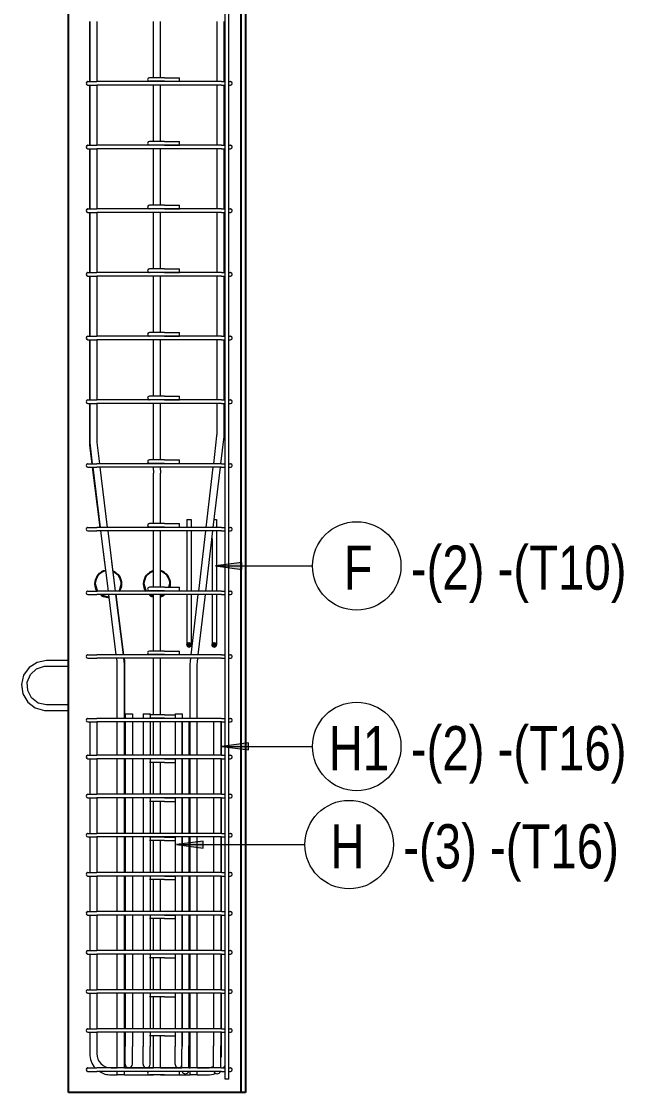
# Model space of a CAD drawing. Header units: millimetres. Extents: x 1454 to 26503, y -2036 to 18825.
# Drawn here: x 8909 to 10269, y -1395 to 1026 of the extents above; entities that cross this region are included whole.
import ezdxf

# ---------------------------------------------------------------- set-up
doc = ezdxf.new("R2010")
doc.units = ezdxf.units.MM
for name, color, linetype, lineweight in [('A-GENM', 13, 'Continuous', 18), ('A-WALL', 113, 'Continuous', 25), ('S-RBAR', 171, 'Continuous', 18), ('S-RBAR-IDEN', 171, 'Continuous', 9)]:
    doc.layers.add(name, color=color, linetype=linetype, lineweight=lineweight)
doc.styles.add('Nirmala UI Semilight', font='NirmalaS.ttf', dxfattribs={"width": 0.8, "height": 100})

# ---------------------------------------------------------------- blocks, each defined once
blk = doc.blocks.new('12_7Ø_ Lifting Insert_COLUMN - 12_9Ø Lifting insert-1653171-Elevation Right 1')
at = {"layer": 'A-GENM'}
for p, q in [((17735.4, 2176.3), (17685.4, 2176.3)), ((17685.4, 2163.6), (17735.4, 2163.6)), ((17735.4, 2076.3), (17685.4, 2076.3)), ((17685.4, 2063.6), (17735.4, 2063.6))]:
    blk.add_line(p, q, dxfattribs=at)
at = {"layer": 'A-GENM', "flags": 128}
for points in [[(17685.4, 2176.3), (17664.4, 2172.3), (17646.4, 2160.6), (17634, 2143.1), (17629.1, 2122.2), (17632.4, 2101), (17643.3, 2082.5), (17660.4, 2069.5), (17681.1, 2063.8), (17685.4, 2063.6)], [(17685.4, 2076.3), (17667, 2080.4), (17652.1, 2091.9), (17643.3, 2108.6), (17642.4, 2127.4), (17649.5, 2144.8), (17663.3, 2157.7), (17681.3, 2163.5), (17685.4, 2163.6)]]:
    blk.add_lwpolyline(points, dxfattribs=at)
blk = doc.blocks.new('M_Rebar Tag_rfa MARK - ARROW-794226-Elevation Right 1')
at = {"layer": 'S-RBAR-IDEN'}
blk.add_circle((17010.2, 3367), 100, dxfattribs=at)

msp = doc.modelspace()

# ---------------------------------------------------------------- hatches: boundary and pattern name
at = {"layer": 'S-RBAR'}
h = msp.add_hatch(color=256, dxfattribs=at)
edge = h.paths.add_edge_path()
edge.add_arc((9287.66174, -383), 5, 0, 360)
for points in [[(9287.66174, -388), (9292.66174, -383), (9287.66174, -378), (9282.66174, -383)], [(9344.53919, -388), (9349.53919, -383), (9344.53919, -378), (9339.53919, -383)]]:
    msp.add_hatch(color=256, dxfattribs=at).paths.add_polyline_path(points)
h = msp.add_hatch(color=256, dxfattribs=at)
edge = h.paths.add_edge_path()
edge.add_arc((9344.53919, -383), 5, 0, 360)
at = {"layer": 'S-RBAR-IDEN'}
for points in [[(9347.18969, -204.8008), (9407.18969, -212.69995), (9407.18969, -196.90165)], [(9361.97681, -612.77926), (9421.97681, -620.67841), (9421.97681, -604.88011)], [(9259.4428, -834.55126), (9319.4428, -842.45041), (9319.4428, -826.65211)]]:
    msp.add_hatch(color=256, dxfattribs=at).paths.add_polyline_path(points)

# ---------------------------------------------------------------- linework, layer by layer
at = {"layer": 'A-WALL'}
for p, q in [((9405.26394, -1395), (9405.26394, 3660)), ((9415.26652, 3650), (9415.26652, -1395)), ((9015.26652, -1395), (9015.26652, 3040)), ((9242.93945, -253.10526), (9245.07152, -245)), ((9105.07152, -275), (9106.96744, -274.49064)), ((9415.26652, -1395), (9015.26652, -1395))]:
    msp.add_line(p, q, dxfattribs=at)
at = {"layer": 'A-WALL', "flags": 128}
for points in [[(9075.07152, -245), (9079.11071, -260.03451), (9080.65317, -261.57083)], [(9129.45865, -261.57083), (9131.09205, -259.93091), (9135.07152, -245)], [(9185.07152, -245), (9189.11071, -260.03451), (9190.65317, -261.57083)], [(9088.68512, -269.57083), (9090.14061, -271.02053), (9105.07152, -275)], [(9198.68512, -269.57083), (9200.14061, -271.02053), (9207.26652, -272.91977)], [(9223.50417, -272.72872), (9230.27446, -270.86254), (9231.5444, -269.57083)]]:
    msp.add_lwpolyline(points, dxfattribs=at)
at = {"layer": 'A-WALL'}
for centre, start, end in [((9105.07152, -245), 100.40232326, 180), ((9105.07152, -245), 0, 68.13694936), ((9215.07152, -245), 105.08380885, 180), ((9215.07152, -245), 0, 73.62767466), ((9105.07152, -245), 180.4444818, 209.70316142), ((9105.07152, -245), 210.81679284, 213.79232779), ((9105.07152, -245), 326.20767221, 329.6201653), ((9105.07152, -245), 330.73877595, 359.55201511), ((9215.07152, -245), 180.4444818, 209.70316142), ((9215.07152, -245), 210.81679284, 213.79232779), ((9215.07152, -245), 345.06207164, 359.54806806), ((9105.07152, -245), 235.56399217, 239.61923057), ((9105.07152, -245), 241.01732796, 269.26778334), ((9105.07152, -245), 270.72113191, 273.72378988), ((9215.07152, -245), 235.56399217, 239.61923057), ((9215.07152, -245), 241.01732796, 254.91619115), ((9215.07152, -245), 286.37232534, 299.91452968), ((9215.07152, -245), 301.28755681, 304.45814379)]:
    msp.add_arc(centre, 30, start, end, dxfattribs=at)
at = {"layer": 'S-RBAR'}
for p, q in [((9369.26652, -1365), (9369.26652, 3630)), ((9377.26652, -1365), (9377.26652, 3630)), ((9063.42005, 890.04703), (9063.42005, 1025.67107)), ((9064.29371, 890.04703), (9064.29371, 1025.67107)), ((9080.29371, 890.04703), (9080.29371, 1025.67107)), ((9207.26652, 898.47368), (9207.26652, 1025.67107)), ((9223.26652, 898.47368), (9223.26652, 1025.67107)), ((9350.94944, 890.04703), (9350.94944, 1025.67107)), ((9351.16196, 890.04703), (9351.16196, 1025.67107)), ((9367.16196, 890.04703), (9367.16196, 1025.67107)), ((9232.20281, 898.47368), (9198.06068, 898.47368)), ((9232.20281, 898.47368), (9266.14394, 898.47368)), ((9266.14394, 890.47368), (9266.14394, 898.47368)), ((9059.26652, 890.04703), (9079.26652, 890.04703)), ((9059.26652, 882.04703), (9079.26652, 882.04703)), ((9063.42005, 746.0948), (9063.42005, 882.04703)), ((9064.29371, 746.0948), (9064.29371, 882.04703)), ((9361.26652, 890.04703), (9079.26652, 890.04703)), ((9361.26652, 882.04703), (9079.26652, 882.04703)), ((9080.29371, 746.0948), (9080.29371, 882.04703)), ((9232.20281, 890.47368), (9198.06068, 890.47368)), ((9207.26652, 754.52632), (9207.26652, 882.04703)), ((9223.26652, 754.52632), (9223.26652, 882.04703)), ((9232.20281, 890.47368), (9266.14394, 890.47368)), ((9350.94944, 746.0948), (9350.94944, 882.04703)), ((9351.16196, 746.0948), (9351.16196, 882.04703)), ((9361.26652, 890.04703), (9369.86283, 890.04703)), ((9361.26652, 882.04703), (9369.86283, 882.04703)), ((9367.16196, 746.0948), (9367.16196, 882.04703)), ((9378.45859, 890.04703), (9381.26652, 890.04703)), ((9378.45859, 882.04703), (9381.26652, 882.04703)), ((9232.20281, 754.52632), (9198.06068, 754.52632)), ((9232.20281, 754.52632), (9266.14394, 754.52632)), ((9266.14394, 746.52632), (9266.14394, 754.52632)), ((9059.26652, 746.0948), (9079.26652, 746.0948)), ((9059.26652, 738.0948), (9079.26652, 738.0948)), ((9063.42005, 602.14257), (9063.42005, 738.0948)), ((9064.29371, 602.14257), (9064.29371, 738.0948)), ((9361.26652, 746.0948), (9079.26652, 746.0948)), ((9361.26652, 738.0948), (9079.26652, 738.0948)), ((9080.29371, 602.14257), (9080.29371, 738.0948)), ((9232.20281, 746.52632), (9198.06068, 746.52632)), ((9207.26652, 610.57895), (9207.26652, 738.0948)), ((9223.26652, 610.57895), (9223.26652, 738.0948)), ((9232.20281, 746.52632), (9266.14394, 746.52632)), ((9350.94944, 602.14257), (9350.94944, 738.0948)), ((9351.16196, 602.14257), (9351.16196, 738.0948)), ((9361.26652, 746.0948), (9369.86283, 746.0948)), ((9361.26652, 738.0948), (9369.86283, 738.0948)), ((9367.16196, 602.14257), (9367.16196, 738.0948)), ((9378.45859, 746.0948), (9381.26652, 746.0948)), ((9378.45859, 738.0948), (9381.26652, 738.0948)), ((9232.20281, 610.57895), (9198.06068, 610.57895)), ((9232.20281, 610.57895), (9266.14394, 610.57895)), ((9266.14394, 602.57895), (9266.14394, 610.57895)), ((9059.26652, 602.14257), (9079.26652, 602.14257)), ((9059.26652, 594.14257), (9079.26652, 594.14257)), ((9063.42005, 458.19033), (9063.42005, 594.14257)), ((9064.29371, 458.19033), (9064.29371, 594.14257)), ((9361.26652, 602.14257), (9079.26652, 602.14257)), ((9361.26652, 594.14257), (9079.26652, 594.14257)), ((9080.29371, 458.19033), (9080.29371, 594.14257)), ((9232.20281, 602.57895), (9198.06068, 602.57895)), ((9207.26652, 466.63158), (9207.26652, 594.14257)), ((9223.26652, 466.63158), (9223.26652, 594.14257)), ((9232.20281, 602.57895), (9266.14394, 602.57895)), ((9350.94944, 458.19033), (9350.94944, 594.14257)), ((9351.16196, 458.19033), (9351.16196, 594.14257)), ((9361.26652, 602.14257), (9369.86283, 602.14257)), ((9361.26652, 594.14257), (9369.86283, 594.14257)), ((9367.16196, 458.19033), (9367.16196, 594.14257)), ((9378.45859, 602.14257), (9381.26652, 602.14257)), ((9378.45859, 594.14257), (9381.26652, 594.14257)), ((9232.20281, 466.63158), (9198.06068, 466.63158)), ((9232.20281, 466.63158), (9266.14394, 466.63158)), ((9266.14394, 458.63158), (9266.14394, 466.63158)), ((9059.26652, 458.19033), (9079.26652, 458.19033)), ((9059.26652, 450.19033), (9079.26652, 450.19033)), ((9063.42005, 314.2381), (9063.42005, 450.19033)), ((9064.29371, 314.2381), (9064.29371, 450.19033)), ((9361.26652, 458.19033), (9079.26652, 458.19033)), ((9361.26652, 450.19033), (9079.26652, 450.19033)), ((9080.29371, 314.2381), (9080.29371, 450.19033)), ((9232.20281, 458.63158), (9198.06068, 458.63158)), ((9207.26652, 322.68421), (9207.26652, 450.19033)), ((9223.26652, 322.68421), (9223.26652, 450.19033)), ((9232.20281, 458.63158), (9266.14394, 458.63158)), ((9350.94944, 314.2381), (9350.94944, 450.19033)), ((9351.16196, 314.2381), (9351.16196, 450.19033)), ((9361.26652, 458.19033), (9369.86283, 458.19033)), ((9361.26652, 450.19033), (9369.86283, 450.19033)), ((9367.16196, 314.2381), (9367.16196, 450.19033)), ((9378.45859, 458.19033), (9381.26652, 458.19033)), ((9378.45859, 450.19033), (9381.26652, 450.19033)), ((9232.20281, 322.68421), (9198.06068, 322.68421)), ((9232.20281, 322.68421), (9266.14394, 322.68421)), ((9266.14394, 314.68421), (9266.14394, 322.68421)), ((9059.26652, 314.2381), (9079.26652, 314.2381)), ((9059.26652, 306.2381), (9079.26652, 306.2381)), ((9063.42005, 170.28587), (9063.42005, 306.2381)), ((9064.29371, 170.28587), (9064.29371, 306.2381)), ((9361.26652, 314.2381), (9079.26652, 314.2381)), ((9361.26652, 306.2381), (9079.26652, 306.2381)), ((9080.29371, 170.28587), (9080.29371, 306.2381)), ((9232.20281, 314.68421), (9198.06068, 314.68421)), ((9207.26652, 178.73684), (9207.26652, 306.2381)), ((9223.26652, 178.73684), (9223.26652, 306.2381)), ((9232.20281, 314.68421), (9266.14394, 314.68421)), ((9350.94944, 170.28587), (9350.94944, 306.2381)), ((9351.16196, 170.28587), (9351.16196, 306.2381)), ((9361.26652, 314.2381), (9369.86283, 314.2381)), ((9361.26652, 306.2381), (9369.86283, 306.2381)), ((9367.16196, 170.28587), (9367.16196, 306.2381)), ((9378.45859, 314.2381), (9381.26652, 314.2381)), ((9378.45859, 306.2381), (9381.26652, 306.2381)), ((9059.26652, 170.28587), (9079.26652, 170.28587)), ((9361.26652, 170.28587), (9079.26652, 170.28587)), ((9232.20281, 178.73684), (9198.06068, 178.73684)), ((9232.20281, 170.73684), (9198.06068, 170.73684)), ((9232.20281, 178.73684), (9266.14394, 178.73684)), ((9232.20281, 170.73684), (9266.14394, 170.73684)), ((9266.14394, 170.73684), (9266.14394, 178.73684)), ((9361.26652, 170.28587), (9369.86283, 170.28587)), ((9378.45859, 170.28587), (9381.26652, 170.28587)), ((9059.26652, 162.28587), (9079.26652, 162.28587)), ((9063.42005, 68.95024), (9063.42005, 162.28587)), ((9064.29371, 73.85241), (9064.29371, 162.28587)), ((9361.26652, 162.28587), (9079.26652, 162.28587)), ((9080.29371, 73.85241), (9080.29371, 162.28587)), ((9207.26652, 34.78947), (9207.26652, 162.28587)), ((9223.26652, 34.78947), (9223.26652, 162.28587)), ((9350.94944, 93.44569), (9350.94944, 162.28587)), ((9351.16196, 95.24894), (9351.16196, 162.28587)), ((9361.26652, 162.28587), (9369.86283, 162.28587)), ((9367.16196, 95.24894), (9367.16196, 162.28587)), ((9378.45859, 162.28587), (9381.26652, 162.28587)), ((9064.75882, 66.29311), (9064.29371, 73.85241)), ((9080.63749, 68.2598), (9080.29371, 73.85241)), ((9343.37499, 26.33363), (9350.8321, 89.60931)), ((9350.61959, 87.80606), (9350.94944, 93.44569)), ((9350.8321, 89.60931), (9351.16196, 95.24894)), ((9359.48572, 26.33363), (9366.72214, 87.73665)), ((9366.72214, 87.73665), (9367.16196, 95.24894)), ((9063.90928, 61.34667), (9063.42005, 68.95024)), ((9068.44432, 26.33363), (9063.90928, 61.34667)), ((9069.7081, 26.33363), (9064.75882, 66.29311)), ((9085.83036, 26.33363), (9080.63749, 68.2598)), ((9059.26652, 26.33363), (9079.26652, 26.33363)), ((9361.26652, 26.33363), (9079.26652, 26.33363)), ((9232.20281, 34.78947), (9198.06068, 34.78947)), ((9232.20281, 26.78947), (9198.06068, 26.78947)), ((9232.20281, 34.78947), (9266.14394, 34.78947)), ((9232.20281, 26.78947), (9266.14394, 26.78947)), ((9266.14394, 26.78947), (9266.14394, 34.78947)), ((9361.26652, 26.33363), (9369.86283, 26.33363)), ((9378.45859, 26.33363), (9381.26652, 26.33363)), ((9059.26652, 18.33363), (9079.26652, 18.33363)), ((9087.08964, -117.6186), (9069.48052, 18.33363)), ((9087.53766, -117.6186), (9070.69896, 18.33363)), ((9361.26652, 18.33363), (9079.26652, 18.33363)), ((9103.65992, -117.6186), (9086.82122, 18.33363)), ((9207.26652, 11.63663), (9207.26652, 18.33363)), ((9207.26652, 11.63663), (9207.26652, 5.06067)), ((9207.26652, -109.15789), (9207.26652, 5.06067)), ((9223.26652, 11.63663), (9223.26652, 18.33363)), ((9223.26652, 11.63663), (9223.26652, 5.06067)), ((9223.26652, -109.15789), (9223.26652, 5.06067)), ((9326.41006, -117.6186), (9342.43218, 18.33363)), ((9342.52079, -117.6186), (9358.54291, 18.33363)), ((9361.26652, 18.33363), (9369.86283, 18.33363)), ((9378.45859, 18.33363), (9381.26652, 18.33363)), ((9059.26652, -117.6186), (9079.26652, -117.6186)), ((9361.26652, -117.6186), (9079.26652, -117.6186)), ((9232.20281, -109.15789), (9198.06068, -109.15789)), ((9232.20281, -117.15789), (9198.06068, -117.15789)), ((9232.20281, -109.15789), (9266.14394, -109.15789)), ((9232.20281, -117.15789), (9266.14394, -117.15789)), ((9266.14394, -117.15789), (9266.14394, -109.15789)), ((9282.66174, -99.47313), (9282.66174, -117.6186)), ((9282.66174, -99.47313), (9292.66174, -99.47313)), ((9292.66174, -99.47313), (9292.66174, -117.6186)), ((9344.65925, -99.47313), (9349.53919, -99.47313)), ((9349.53919, -99.47313), (9349.53919, -117.6186)), ((9361.26652, -117.6186), (9369.86283, -117.6186)), ((9378.45859, -117.6186), (9381.26652, -117.6186)), ((9059.26652, -125.6186), (9079.26652, -125.6186)), ((9361.26652, -125.6186), (9079.26652, -125.6186)), ((9097.32993, -196.67936), (9088.12583, -125.6186)), ((9105.36722, -261.57083), (9088.52852, -125.6186)), ((9121.48948, -261.57083), (9104.65078, -125.6186)), ((9207.26652, -253.10526), (9207.26652, -125.6186)), ((9223.26652, -253.10526), (9223.26652, -125.6186)), ((9282.66174, -125.6186), (9282.66174, -261.57083)), ((9292.66174, -125.6186), (9292.66174, -261.57083)), ((9309.44513, -261.57083), (9325.46725, -125.6186)), ((9325.55585, -261.57083), (9341.57798, -125.6186)), ((9339.53919, -142.91827), (9339.53919, -261.57083)), ((9349.53919, -125.6186), (9349.53919, -261.57083)), ((9361.26652, -125.6186), (9369.86283, -125.6186)), ((9378.45859, -125.6186), (9381.26652, -125.6186)), ((9121.86861, -261.57083), (9113.20311, -194.66839)), ((9059.26652, -261.57083), (9079.26652, -261.57083)), ((9361.26652, -261.57083), (9079.26652, -261.57083)), ((9232.20281, -253.10526), (9198.06068, -253.10526)), ((9232.20281, -261.10526), (9198.06068, -261.10526)), ((9232.20281, -253.10526), (9266.14394, -253.10526)), ((9232.20281, -261.10526), (9266.14394, -261.10526)), ((9266.14394, -261.10526), (9266.14394, -253.10526)), ((9361.26652, -261.57083), (9369.86283, -261.57083)), ((9378.45859, -261.57083), (9381.26652, -261.57083)), ((9059.26652, -269.57083), (9079.26652, -269.57083)), ((9361.26652, -269.57083), (9079.26652, -269.57083)), ((9123.19678, -405.52307), (9106.35808, -269.57083)), ((9139.31904, -405.52307), (9122.48034, -269.57083)), ((9140.51392, -405.52307), (9122.9048, -269.57083)), ((9207.26652, -397.05263), (9207.26652, -269.57083)), ((9223.26652, -397.05263), (9223.26652, -269.57083)), ((9282.66174, -269.57083), (9282.66174, -348)), ((9292.48019, -405.52307), (9308.50232, -269.57083)), ((9292.66174, -269.57083), (9292.66174, -348)), ((9308.59092, -405.52307), (9324.61304, -269.57083)), ((9339.53919, -269.57083), (9339.53919, -348)), ((9349.53919, -269.57083), (9349.53919, -348)), ((9361.26652, -269.57083), (9369.86283, -269.57083)), ((9378.45859, -269.57083), (9381.26652, -269.57083)), ((9282.66174, -348), (9282.66174, -383)), ((9292.66174, -348), (9292.66174, -383)), ((9339.53919, -348), (9339.53919, -383)), ((9349.53919, -348), (9349.53919, -383)), ((9287.66174, -378), (9282.66174, -383)), ((9282.66174, -383), (9287.66174, -388)), ((9292.66174, -383), (9287.66174, -378)), ((9287.66174, -388), (9292.66174, -383)), ((9344.53919, -378), (9339.53919, -383)), ((9339.53919, -383), (9344.53919, -388)), ((9349.53919, -383), (9344.53919, -378)), ((9344.53919, -388), (9349.53919, -383)), ((9059.26652, -405.52307), (9079.26652, -405.52307)), ((9361.26652, -405.52307), (9079.26652, -405.52307)), ((9232.20281, -397.05263), (9198.06068, -397.05263)), ((9232.20281, -405.05263), (9198.06068, -405.05263)), ((9207.26652, -405.52307), (9207.26652, -405.05263)), ((9223.26652, -405.52307), (9223.26652, -405.05263)), ((9232.20281, -397.05263), (9266.14394, -397.05263)), ((9232.20281, -405.05263), (9266.14394, -405.05263)), ((9266.14394, -405.05263), (9266.14394, -397.05263)), ((9361.26652, -405.52307), (9369.86283, -405.52307)), ((9378.45859, -405.52307), (9381.26652, -405.52307)), ((9059.26652, -413.52307), (9079.26652, -413.52307)), ((9361.26652, -413.52307), (9079.26652, -413.52307)), ((9125.18756, -421.59623), (9124.18764, -413.52307)), ((9125.53135, -427.18884), (9125.18756, -421.59623)), ((9125.53135, -549.4753), (9125.53135, -427.18884)), ((9141.06623, -419.62953), (9140.3099, -413.52307)), ((9141.53135, -427.18884), (9141.06623, -419.62953)), ((9141.53135, -549.4753), (9141.53135, -427.18884)), ((9142.33532, -419.58527), (9141.55012, -413.52307)), ((9142.82455, -427.18884), (9142.33532, -419.58527)), ((9142.82455, -549.4753), (9142.82455, -427.18884)), ((9207.26652, -420.61288), (9207.26652, -413.52307)), ((9207.26652, -427.18884), (9207.26652, -420.61288)), ((9207.26652, -541), (9207.26652, -427.18884)), ((9223.26652, -420.61288), (9223.26652, -413.52307)), ((9223.26652, -427.18884), (9223.26652, -420.61288)), ((9223.26652, -541), (9223.26652, -427.18884)), ((9290.37237, -427.18884), (9290.81219, -419.67655)), ((9290.37237, -549.4753), (9290.37237, -427.18884)), ((9290.81219, -419.67655), (9291.53738, -413.52307)), ((9306.37237, -427.18884), (9306.70222, -421.54921)), ((9306.37237, -549.4753), (9306.37237, -427.18884)), ((9306.70222, -421.54921), (9307.64811, -413.52307)), ((9361.26652, -413.52307), (9369.86283, -413.52307)), ((9378.45859, -413.52307), (9381.26652, -413.52307)), ((9059.26652, -549.4753), (9079.26652, -549.4753)), ((9361.26652, -549.4753), (9079.26652, -549.4753)), ((9143.60176, -538.93359), (9143.60176, -549.4753)), ((9143.60176, -538.93359), (9159.60176, -538.93359)), ((9159.60176, -538.93359), (9159.60176, -549.4753)), ((9183.67974, -538.93359), (9183.67974, -549.4753)), ((9183.67974, -538.93359), (9199.67974, -538.93359)), ((9232.20281, -541), (9198.53005, -541)), ((9232.20281, -549), (9198.53005, -549)), ((9199.67974, -538.93359), (9199.67974, -549.4753)), ((9207.26652, -549.4753), (9207.26652, -549)), ((9223.26652, -549.4753), (9223.26652, -549)), ((9232.20281, -541), (9255.80336, -541)), ((9232.20281, -549), (9255.80336, -549)), ((9256.25771, -538.93359), (9256.25771, -549.4753)), ((9256.25771, -538.93359), (9272.25771, -538.93359)), ((9272.25771, -538.93359), (9272.25771, -549.4753)), ((9361.26652, -549.4753), (9369.86283, -549.4753)), ((9378.45859, -549.4753), (9381.26652, -549.4753)), ((9059.26652, -557.4753), (9079.26652, -557.4753)), ((9063.26652, -557.4753), (9063.26652, -632.62326)), ((9079.26652, -557.4753), (9079.26652, -632.62326)), ((9361.26652, -557.4753), (9079.26652, -557.4753)), ((9125.53135, -632.62326), (9125.53135, -557.4753)), ((9141.53135, -632.62326), (9141.53135, -557.4753)), ((9142.82455, -632.62326), (9142.82455, -557.4753)), ((9143.60176, -557.4753), (9143.60176, -632.62326)), ((9159.60176, -557.4753), (9159.60176, -632.62326)), ((9183.67974, -557.4753), (9183.67974, -632.62326)), ((9199.67974, -557.4753), (9199.67974, -632.62326)), ((9207.26652, -632.62326), (9207.26652, -557.4753)), ((9223.26652, -632.62326), (9223.26652, -557.4753)), ((9256.25771, -557.4753), (9256.25771, -632.62326)), ((9271.38619, -557.4753), (9271.38619, -632.62326)), ((9272.25771, -557.4753), (9272.25771, -632.62326)), ((9287.38619, -557.4753), (9287.38619, -632.62326)), ((9290.37237, -632.62326), (9290.37237, -557.4753)), ((9306.37237, -632.62326), (9306.37237, -557.4753)), ((9343.21621, -557.4753), (9343.21621, -632.62326)), ((9359.21621, -557.4753), (9359.21621, -632.62326)), ((9361.26652, -632.62326), (9361.26652, -557.4753)), ((9361.26652, -557.4753), (9369.86283, -557.4753)), ((9378.45859, -557.4753), (9381.26652, -557.4753)), ((9059.26652, -632.62326), (9079.26652, -632.62326)), ((9059.26652, -640.62326), (9079.26652, -640.62326)), ((9063.26652, -640.62326), (9063.26652, -720.93386)), ((9361.26652, -632.62326), (9079.26652, -632.62326)), ((9361.26652, -640.62326), (9079.26652, -640.62326)), ((9079.26652, -640.62326), (9079.26652, -720.93386)), ((9125.53135, -720.93386), (9125.53135, -640.62326)), ((9141.53135, -720.93386), (9141.53135, -640.62326)), ((9142.82455, -720.93386), (9142.82455, -640.62326)), ((9143.60176, -640.62326), (9143.60176, -720.93386)), ((9159.60176, -640.62326), (9159.60176, -720.93386)), ((9183.67974, -640.62326), (9183.67974, -720.93386)), ((9232.20281, -640.93359), (9198.53005, -640.93359)), ((9232.20281, -648.93359), (9198.53005, -648.93359)), ((9199.67974, -640.62326), (9199.67974, -720.93386)), ((9207.26652, -720.93386), (9207.26652, -648.93359)), ((9223.26652, -720.93386), (9223.26652, -648.93359)), ((9232.20281, -640.93359), (9256.25771, -640.93359)), ((9232.20281, -648.93359), (9256.25771, -648.93359)), ((9256.25771, -640.62326), (9256.25771, -720.93386)), ((9271.38619, -640.62326), (9271.38619, -720.93386)), ((9272.25771, -640.62326), (9272.25771, -720.93386)), ((9287.38619, -640.62326), (9287.38619, -720.93386)), ((9290.37237, -720.93386), (9290.37237, -640.62326)), ((9306.37237, -720.93386), (9306.37237, -640.62326)), ((9343.21621, -640.62326), (9343.21621, -720.93386)), ((9359.21621, -640.62326), (9359.21621, -720.93386)), ((9361.26652, -632.62326), (9369.86283, -632.62326)), ((9361.26652, -640.62326), (9369.86283, -640.62326)), ((9361.26652, -720.93386), (9361.26652, -640.62326)), ((9378.45859, -632.62326), (9381.26652, -632.62326)), ((9378.45859, -640.62326), (9381.26652, -640.62326)), ((9059.26652, -720.93386), (9079.26652, -720.93386)), ((9361.26652, -720.93386), (9079.26652, -720.93386)), ((9361.26652, -720.93386), (9369.86283, -720.93386)), ((9378.45859, -720.93386), (9381.26652, -720.93386)), ((9059.26652, -728.93386), (9079.26652, -728.93386)), ((9063.26652, -728.93386), (9063.26652, -809.24446)), ((9361.26652, -728.93386), (9079.26652, -728.93386)), ((9079.26652, -728.93386), (9079.26652, -809.24446)), ((9125.53135, -809.24446), (9125.53135, -728.93386)), ((9141.53135, -809.24446), (9141.53135, -728.93386)), ((9142.82455, -809.24446), (9142.82455, -728.93386)), ((9143.60176, -728.93386), (9143.60176, -809.24446)), ((9159.60176, -728.93386), (9159.60176, -809.24446)), ((9183.67974, -728.93386), (9183.67974, -809.24446)), ((9232.20281, -729.18359), (9198.53005, -729.18359)), ((9232.20281, -737.18359), (9198.53005, -737.18359)), ((9199.67974, -728.93386), (9199.67974, -809.24446)), ((9207.26652, -809.24446), (9207.26652, -737.18359)), ((9223.26652, -809.24446), (9223.26652, -737.18359)), ((9232.20281, -729.18359), (9256.25771, -729.18359)), ((9232.20281, -737.18359), (9256.25771, -737.18359)), ((9256.25771, -728.93386), (9256.25771, -809.24446)), ((9271.38619, -728.93386), (9271.38619, -809.24446)), ((9272.25771, -728.93386), (9272.25771, -809.24446)), ((9287.38619, -728.93386), (9287.38619, -809.24446)), ((9290.37237, -809.24446), (9290.37237, -728.93386)), ((9306.37237, -809.24446), (9306.37237, -728.93386)), ((9343.21621, -728.93386), (9343.21621, -809.24446)), ((9359.21621, -728.93386), (9359.21621, -809.24446)), ((9361.26652, -728.93386), (9369.86283, -728.93386)), ((9361.26652, -809.24446), (9361.26652, -728.93386)), ((9378.45859, -728.93386), (9381.26652, -728.93386)), ((9059.26652, -809.24446), (9079.26652, -809.24446)), ((9059.26652, -817.24446), (9079.26652, -817.24446)), ((9063.26652, -817.24446), (9063.26652, -897.55505)), ((9361.26652, -809.24446), (9079.26652, -809.24446)), ((9361.26652, -817.24446), (9079.26652, -817.24446)), ((9079.26652, -817.24446), (9079.26652, -897.55505)), ((9125.53135, -897.55505), (9125.53135, -817.24446)), ((9141.53135, -897.55505), (9141.53135, -817.24446)), ((9142.82455, -897.55505), (9142.82455, -817.24446)), ((9143.60176, -817.24446), (9143.60176, -897.55505)), ((9159.60176, -817.24446), (9159.60176, -897.55505)), ((9183.67974, -817.24446), (9183.67974, -897.55505)), ((9232.20281, -817.43359), (9198.53005, -817.43359)), ((9199.67974, -817.24446), (9199.67974, -897.55505)), ((9232.20281, -817.43359), (9256.25771, -817.43359)), ((9256.25771, -817.24446), (9256.25771, -897.55505)), ((9271.38619, -817.24446), (9271.38619, -897.55505)), ((9272.25771, -817.24446), (9272.25771, -897.55505)), ((9287.38619, -817.24446), (9287.38619, -897.55505)), ((9290.37237, -897.55505), (9290.37237, -817.24446)), ((9306.37237, -897.55505), (9306.37237, -817.24446)), ((9343.21621, -817.24446), (9343.21621, -897.55505)), ((9359.21621, -817.24446), (9359.21621, -897.55505)), ((9361.26652, -809.24446), (9369.86283, -809.24446)), ((9361.26652, -817.24446), (9369.86283, -817.24446)), ((9361.26652, -897.55505), (9361.26652, -817.24446)), ((9378.45859, -809.24446), (9381.26652, -809.24446)), ((9378.45859, -817.24446), (9381.26652, -817.24446)), ((9232.20281, -825.43359), (9198.53005, -825.43359)), ((9207.26652, -897.55505), (9207.26652, -825.43359)), ((9223.26652, -897.55505), (9223.26652, -825.43359)), ((9232.20281, -825.43359), (9256.25771, -825.43359)), ((9059.26652, -897.55505), (9079.26652, -897.55505)), ((9059.26652, -905.55505), (9079.26652, -905.55505)), ((9063.26652, -905.55505), (9063.26652, -985.86565)), ((9361.26652, -897.55505), (9079.26652, -897.55505)), ((9361.26652, -905.55505), (9079.26652, -905.55505)), ((9079.26652, -905.55505), (9079.26652, -985.86565)), ((9125.53135, -985.86565), (9125.53135, -905.55505)), ((9141.53135, -985.86565), (9141.53135, -905.55505)), ((9142.82455, -985.86565), (9142.82455, -905.55505)), ((9143.60176, -905.55505), (9143.60176, -985.86565)), ((9159.60176, -905.55505), (9159.60176, -985.86565)), ((9183.67974, -905.55505), (9183.67974, -985.86565)), ((9232.20281, -905.68359), (9198.53005, -905.68359)), ((9232.20281, -913.68359), (9198.53005, -913.68359)), ((9199.67974, -905.55505), (9199.67974, -985.86565)), ((9207.26652, -985.86565), (9207.26652, -913.68359)), ((9223.26652, -985.86565), (9223.26652, -913.68359)), ((9232.20281, -905.68359), (9256.25771, -905.68359)), ((9232.20281, -913.68359), (9256.25771, -913.68359)), ((9256.25771, -905.55505), (9256.25771, -985.86565)), ((9271.38619, -905.55505), (9271.38619, -985.86565)), ((9272.25771, -905.55505), (9272.25771, -985.86565)), ((9287.38619, -905.55505), (9287.38619, -985.86565)), ((9290.37237, -985.86565), (9290.37237, -905.55505)), ((9306.37237, -985.86565), (9306.37237, -905.55505)), ((9343.21621, -905.55505), (9343.21621, -985.86565)), ((9359.21621, -905.55505), (9359.21621, -985.86565)), ((9361.26652, -897.55505), (9369.86283, -897.55505)), ((9361.26652, -905.55505), (9369.86283, -905.55505)), ((9361.26652, -985.86565), (9361.26652, -905.55505)), ((9378.45859, -897.55505), (9381.26652, -897.55505)), ((9378.45859, -905.55505), (9381.26652, -905.55505)), ((9059.26652, -985.86565), (9079.26652, -985.86565)), ((9361.26652, -985.86565), (9079.26652, -985.86565)), ((9361.26652, -985.86565), (9369.86283, -985.86565)), ((9378.45859, -985.86565), (9381.26652, -985.86565)), ((9059.26652, -993.86565), (9079.26652, -993.86565)), ((9063.26652, -993.86565), (9063.26652, -1074.17625)), ((9361.26652, -993.86565), (9079.26652, -993.86565)), ((9079.26652, -993.86565), (9079.26652, -1074.17625)), ((9125.53135, -1074.17625), (9125.53135, -993.86565)), ((9141.53135, -1074.17625), (9141.53135, -993.86565)), ((9142.82455, -1074.17625), (9142.82455, -993.86565)), ((9143.60176, -993.86565), (9143.60176, -1074.17625)), ((9159.60176, -993.86565), (9159.60176, -1074.17625)), ((9183.67974, -993.86565), (9183.67974, -1074.17625)), ((9232.20281, -993.93359), (9198.53005, -993.93359)), ((9232.20281, -1001.93359), (9198.53005, -1001.93359)), ((9199.67974, -993.86565), (9199.67974, -1074.17625)), ((9207.26652, -1074.17625), (9207.26652, -1001.93359)), ((9223.26652, -1074.17625), (9223.26652, -1001.93359)), ((9232.20281, -993.93359), (9256.25771, -993.93359)), ((9232.20281, -1001.93359), (9256.25771, -1001.93359)), ((9256.25771, -993.86565), (9256.25771, -1074.17625)), ((9271.38619, -993.86565), (9271.38619, -1074.17625)), ((9272.25771, -993.86565), (9272.25771, -1074.17625)), ((9287.38619, -993.86565), (9287.38619, -1074.17625)), ((9290.37237, -1074.17625), (9290.37237, -993.86565)), ((9306.37237, -1074.17625), (9306.37237, -993.86565)), ((9343.21621, -993.86565), (9343.21621, -1074.17625)), ((9359.21621, -993.86565), (9359.21621, -1074.17625)), ((9361.26652, -993.86565), (9369.86283, -993.86565)), ((9361.26652, -1074.17625), (9361.26652, -993.86565)), ((9378.45859, -993.86565), (9381.26652, -993.86565)), ((9059.26652, -1074.17625), (9079.26652, -1074.17625)), ((9059.26652, -1082.17625), (9079.26652, -1082.17625)), ((9063.26652, -1082.17625), (9063.26652, -1162.48685)), ((9361.26652, -1074.17625), (9079.26652, -1074.17625)), ((9361.26652, -1082.17625), (9079.26652, -1082.17625)), ((9079.26652, -1082.17625), (9079.26652, -1162.48685)), ((9125.53135, -1162.48685), (9125.53135, -1082.17625)), ((9141.53135, -1162.48685), (9141.53135, -1082.17625)), ((9142.82455, -1162.48685), (9142.82455, -1082.17625)), ((9143.60176, -1082.17625), (9143.60176, -1162.48685)), ((9159.60176, -1082.17625), (9159.60176, -1162.48685)), ((9183.67974, -1082.17625), (9183.67974, -1162.48685)), ((9199.67974, -1082.17625), (9199.67974, -1162.48685)), ((9256.25771, -1082.17625), (9256.25771, -1162.48685)), ((9271.38619, -1082.17625), (9271.38619, -1162.48685)), ((9272.25771, -1082.17625), (9272.25771, -1162.48685)), ((9287.38619, -1082.17625), (9287.38619, -1162.48685)), ((9290.37237, -1162.48685), (9290.37237, -1082.17625)), ((9306.37237, -1162.48685), (9306.37237, -1082.17625)), ((9343.21621, -1082.17625), (9343.21621, -1162.48685)), ((9359.21621, -1082.17625), (9359.21621, -1162.48685)), ((9361.26652, -1074.17625), (9369.86283, -1074.17625)), ((9361.26652, -1082.17625), (9369.86283, -1082.17625)), ((9361.26652, -1162.48685), (9361.26652, -1082.17625)), ((9378.45859, -1074.17625), (9381.26652, -1074.17625)), ((9378.45859, -1082.17625), (9381.26652, -1082.17625)), ((9232.20281, -1090.18359), (9198.53005, -1090.18359)), ((9207.26652, -1162.48685), (9207.26652, -1090.18359)), ((9223.26652, -1162.48685), (9223.26652, -1090.18359)), ((9232.20281, -1090.18359), (9256.25771, -1090.18359)), ((9059.26652, -1162.48685), (9079.26652, -1162.48685)), ((9059.26652, -1170.48685), (9079.26652, -1170.48685)), ((9063.26652, -1170.48685), (9063.26652, -1250.79745)), ((9361.26652, -1162.48685), (9079.26652, -1162.48685)), ((9361.26652, -1170.48685), (9079.26652, -1170.48685)), ((9079.26652, -1170.48685), (9079.26652, -1250.79745)), ((9125.53135, -1250.79745), (9125.53135, -1170.48685)), ((9141.53135, -1250.79745), (9141.53135, -1170.48685)), ((9142.82455, -1250.79745), (9142.82455, -1170.48685)), ((9143.60176, -1170.48685), (9143.60176, -1250.79745)), ((9159.60176, -1170.48685), (9159.60176, -1250.79745)), ((9183.67974, -1170.48685), (9183.67974, -1250.79745)), ((9232.20281, -1178.43359), (9198.53005, -1178.43359)), ((9199.67974, -1170.48685), (9199.67974, -1250.79745)), ((9207.26652, -1250.79745), (9207.26652, -1178.43359)), ((9223.26652, -1250.79745), (9223.26652, -1178.43359)), ((9232.20281, -1178.43359), (9256.25771, -1178.43359)), ((9256.25771, -1170.48685), (9256.25771, -1250.79745)), ((9271.38619, -1170.48685), (9271.38619, -1250.79745)), ((9272.25771, -1170.48685), (9272.25771, -1250.79745)), ((9287.38619, -1170.48685), (9287.38619, -1250.79745)), ((9290.37237, -1250.79745), (9290.37237, -1170.48685)), ((9306.37237, -1250.79745), (9306.37237, -1170.48685)), ((9343.21621, -1170.48685), (9343.21621, -1250.79745)), ((9359.21621, -1170.48685), (9359.21621, -1250.79745)), ((9361.26652, -1162.48685), (9369.86283, -1162.48685)), ((9361.26652, -1170.48685), (9369.86283, -1170.48685)), ((9361.26652, -1250.79745), (9361.26652, -1170.48685)), ((9378.45859, -1162.48685), (9381.26652, -1162.48685)), ((9378.45859, -1170.48685), (9381.26652, -1170.48685)), ((9059.26652, -1250.79745), (9079.26652, -1250.79745)), ((9059.26652, -1258.79745), (9079.26652, -1258.79745)), ((9063.26652, -1258.79745), (9063.26652, -1307)), ((9361.26652, -1250.79745), (9079.26652, -1250.79745)), ((9361.26652, -1258.79745), (9079.26652, -1258.79745)), ((9079.26652, -1258.79745), (9079.26652, -1307)), ((9125.53135, -1339.10805), (9125.53135, -1258.79745)), ((9141.53135, -1339.10805), (9141.53135, -1258.79745)), ((9142.82455, -1339), (9142.82455, -1258.79745)), ((9143.60176, -1258.79745), (9143.60176, -1290.93359)), ((9159.60176, -1258.79745), (9159.60176, -1290.93359)), ((9183.67974, -1258.79745), (9183.67974, -1290.93359)), ((9199.67974, -1258.79745), (9199.67974, -1290.93359)), ((9256.25771, -1258.79745), (9256.25771, -1290.93359)), ((9271.38619, -1258.79745), (9271.38619, -1289)), ((9272.25771, -1258.79745), (9272.25771, -1290.93359)), ((9287.38619, -1258.79745), (9287.38619, -1289)), ((9290.37237, -1339.10805), (9290.37237, -1258.79745)), ((9306.37237, -1339.10805), (9306.37237, -1258.79745)), ((9343.21621, -1258.79745), (9343.21621, -1289)), ((9359.21621, -1258.79745), (9359.21621, -1289)), ((9361.26652, -1250.79745), (9369.86283, -1250.79745)), ((9361.26652, -1258.79745), (9369.86283, -1258.79745)), ((9361.26652, -1307), (9361.26652, -1258.79745)), ((9378.45859, -1250.79745), (9381.26652, -1250.79745)), ((9378.45859, -1258.79745), (9381.26652, -1258.79745)), ((9232.20281, -1266.68359), (9198.53005, -1266.68359)), ((9207.26652, -1339.10805), (9207.26652, -1266.68359)), ((9223.26652, -1339.10805), (9223.26652, -1266.68359)), ((9232.20281, -1266.68359), (9255.80336, -1266.68359)), ((9143.60176, -1330.93359), (9143.60176, -1290.93359)), ((9159.60176, -1330.93359), (9159.60176, -1290.93359)), ((9183.67974, -1330.93359), (9183.67974, -1290.93359)), ((9199.67974, -1330.93359), (9199.67974, -1290.93359)), ((9256.25771, -1330.93359), (9256.25771, -1290.93359)), ((9271.38619, -1339.42908), (9271.38619, -1296.67649)), ((9272.25771, -1296.74704), (9272.25771, -1290.93359)), ((9287.38619, -1339.42908), (9287.38619, -1289)), ((9343.21621, -1339.42908), (9343.21621, -1289)), ((9359.21621, -1339.42908), (9359.21621, -1289)), ((9059.26652, -1339.10805), (9079.26652, -1339.10805)), ((9059.26652, -1347.10805), (9079.26652, -1347.10805)), ((9361.26652, -1339.10805), (9079.26652, -1339.10805)), ((9361.26652, -1347.10805), (9079.26652, -1347.10805)), ((9111.26652, -1339), (9125.53135, -1339)), ((9111.26652, -1355), (9125.53135, -1355)), ((9125.53135, -1355), (9125.53135, -1347.10805)), ((9141.53135, -1355), (9125.53135, -1355)), ((9141.53135, -1339), (9207.26652, -1339)), ((9141.53135, -1355), (9141.53135, -1347.10805)), ((9141.53135, -1355), (9207.26652, -1355)), ((9232.20281, -1354.93359), (9198.06068, -1354.93359)), ((9223.26652, -1355), (9207.26652, -1355)), ((9223.50417, -1339), (9271.38619, -1339)), ((9223.50417, -1355), (9290.37237, -1355)), ((9232.20281, -1354.93359), (9266.14394, -1354.93359)), ((9266.14394, -1354.93359), (9266.14394, -1347.10805)), ((9287.38619, -1339), (9290.37237, -1339)), ((9290.37237, -1355), (9290.37237, -1347.10805)), ((9306.37237, -1355), (9290.37237, -1355)), ((9306.37237, -1339), (9329.26652, -1339)), ((9306.37237, -1355), (9306.37237, -1347.10805)), ((9306.37237, -1355), (9329.26652, -1355)), ((9361.26652, -1339.10805), (9369.86283, -1339.10805)), ((9361.26652, -1347.10805), (9369.86283, -1347.10805)), ((9378.45859, -1339.10805), (9381.26652, -1339.10805)), ((9378.45859, -1347.10805), (9381.26652, -1347.10805)), ((9377.26652, -1365), (9369.26652, -1365))]:
    msp.add_line(p, q, dxfattribs=at)
for centre in [(9287.66174, -383), (9344.53919, -383)]:
    msp.add_circle(centre, 5, dxfattribs=at)
for centre, radius, start, end in [((9198.06068, 894.47368), 4, 90, 270), ((9198.06068, 894.47368), 4, 120, 165), ((9059.26652, 886.04703), 4, 90, 270), ((9059.26652, 886.04703), 4, 120, 165), ((9059.26652, 886.04703), 4, 120, 165), ((9059.26652, 886.04703), 4, 195, 240), ((9059.26652, 886.04703), 4, 195, 240), ((9059.26652, 886.04703), 4, 90, 105), ((9059.26652, 886.04703), 4, 90, 105), ((9198.06068, 894.47368), 4, 195, 240), ((9198.06068, 894.47368), 4, 255, 270), ((9381.26652, 886.04703), 4, 75, 90), ((9381.26652, 886.04703), 4, 270, 90), ((9381.26652, 886.04703), 4, 19.88303262, 60), ((9381.26652, 886.04703), 4, 300, 340.11696738), ((9198.06068, 750.52632), 4, 90, 270), ((9198.06068, 750.52632), 4, 120, 165), ((9059.26652, 742.0948), 4, 90, 270), ((9059.26652, 742.0948), 4, 120, 165), ((9059.26652, 742.0948), 4, 120, 165), ((9059.26652, 742.0948), 4, 195, 240), ((9059.26652, 742.0948), 4, 195, 240), ((9059.26652, 742.0948), 4, 90, 105), ((9059.26652, 742.0948), 4, 90, 105), ((9198.06068, 750.52632), 4, 195, 240), ((9198.06068, 750.52632), 4, 255, 270), ((9381.26652, 742.0948), 4, 75, 90), ((9381.26652, 742.0948), 4, 270, 90), ((9381.26652, 742.0948), 4, 19.88303262, 60), ((9381.26652, 742.0948), 4, 300, 340.11696738), ((9198.06068, 606.57895), 4, 90, 270), ((9198.06068, 606.57895), 4, 120, 165), ((9198.06068, 606.57895), 4, 195, 240), ((9059.26652, 598.14257), 4, 90, 270), ((9059.26652, 598.14257), 4, 120, 165), ((9059.26652, 598.14257), 4, 120, 165), ((9059.26652, 598.14257), 4, 195, 240), ((9059.26652, 598.14257), 4, 195, 240), ((9059.26652, 598.14257), 4, 90, 105), ((9059.26652, 598.14257), 4, 90, 105), ((9198.06068, 606.57895), 4, 255, 270), ((9381.26652, 598.14257), 4, 75, 90), ((9381.26652, 598.14257), 4, 270, 90), ((9381.26652, 598.14257), 4, 19.88303262, 60), ((9381.26652, 598.14257), 4, 300, 340.11696738), ((9198.06068, 462.63158), 4, 90, 270), ((9198.06068, 462.63158), 4, 120, 165), ((9198.06068, 462.63158), 4, 195, 240), ((9059.26652, 454.19033), 4, 90, 270), ((9059.26652, 454.19033), 4, 120, 165), ((9059.26652, 454.19033), 4, 120, 165), ((9059.26652, 454.19033), 4, 195, 240), ((9059.26652, 454.19033), 4, 195, 240), ((9059.26652, 454.19033), 4, 90, 105), ((9059.26652, 454.19033), 4, 90, 105), ((9198.06068, 462.63158), 4, 255, 270), ((9381.26652, 454.19033), 4, 75, 90), ((9381.26652, 454.19033), 4, 270, 90), ((9381.26652, 454.19033), 4, 19.88303262, 60), ((9381.26652, 454.19033), 4, 300, 340.11696738), ((9198.06068, 318.68421), 4, 90, 270), ((9198.06068, 318.68421), 4, 120, 165), ((9198.06068, 318.68421), 4, 195, 240), ((9198.06068, 318.68421), 4, 255, 270), ((9059.26652, 310.2381), 4, 90, 270), ((9059.26652, 310.2381), 4, 120, 165), ((9059.26652, 310.2381), 4, 120, 165), ((9059.26652, 310.2381), 4, 195, 240), ((9059.26652, 310.2381), 4, 195, 240), ((9059.26652, 310.2381), 4, 90, 105), ((9059.26652, 310.2381), 4, 90, 105), ((9381.26652, 310.2381), 4, 75, 90), ((9381.26652, 310.2381), 4, 270, 90), ((9381.26652, 310.2381), 4, 19.88303262, 60), ((9381.26652, 310.2381), 4, 300, 340.11696738), ((9059.26652, 166.28587), 4, 90, 270), ((9059.26652, 166.28587), 4, 120, 165), ((9059.26652, 166.28587), 4, 120, 165), ((9059.26652, 166.28587), 4, 90, 105), ((9059.26652, 166.28587), 4, 90, 105), ((9198.06068, 174.73684), 4, 90, 270), ((9198.06068, 174.73684), 4, 120, 165), ((9198.06068, 174.73684), 4, 195, 240), ((9198.06068, 174.73684), 4, 255, 270), ((9381.26652, 166.28587), 4, 75, 90), ((9381.26652, 166.28587), 4, 270, 90), ((9381.26652, 166.28587), 4, 19.88303262, 60), ((9059.26652, 166.28587), 4, 195, 240), ((9059.26652, 166.28587), 4, 195, 240), ((9381.26652, 166.28587), 4, 300, 340.11696738), ((9059.26652, 22.33363), 4, 90, 270), ((9059.26652, 22.33363), 4, 120, 165), ((9059.26652, 22.33363), 4, 120, 165), ((9059.26652, 22.33363), 4, 90, 105), ((9059.26652, 22.33363), 4, 90, 105), ((9198.06068, 30.78947), 4, 90, 270), ((9198.06068, 30.78947), 4, 120, 165), ((9198.06068, 30.78947), 4, 195, 240), ((9198.06068, 30.78947), 4, 255, 270), ((9381.26652, 22.33363), 4, 75, 90), ((9381.26652, 22.33363), 4, 270, 90), ((9381.26652, 22.33363), 4, 19.88303262, 60), ((9059.26652, 22.33363), 4, 195, 240), ((9059.26652, 22.33363), 4, 195, 240), ((9381.26652, 22.33363), 4, 300, 340.11696738), ((9059.26652, -121.6186), 4, 90, 270), ((9059.26652, -121.6186), 4, 120, 165), ((9059.26652, -121.6186), 4, 120, 165), ((9059.26652, -121.6186), 4, 90, 105), ((9059.26652, -121.6186), 4, 90, 105), ((9198.06068, -113.15789), 4, 90, 270), ((9198.06068, -113.15789), 4, 120, 165), ((9198.06068, -113.15789), 4, 195, 240), ((9198.06068, -113.15789), 4, 255, 270), ((9381.26652, -121.6186), 4, 75, 90), ((9381.26652, -121.6186), 4, 270, 90), ((9381.26652, -121.6186), 4, 19.88303262, 60), ((9059.26652, -121.6186), 4, 195, 240), ((9059.26652, -121.6186), 4, 195, 240), ((9381.26652, -121.6186), 4, 300, 340.11696738), ((9059.26652, -265.57083), 4, 90, 270), ((9059.26652, -265.57083), 4, 120, 165), ((9059.26652, -265.57083), 4, 120, 165), ((9059.26652, -265.57083), 4, 90, 105), ((9059.26652, -265.57083), 4, 90, 105), ((9198.06068, -257.10526), 4, 90, 270), ((9198.06068, -257.10526), 4, 120, 165), ((9198.06068, -257.10526), 4, 195, 240), ((9198.06068, -257.10526), 4, 255, 270), ((9381.26652, -265.57083), 4, 75, 90), ((9381.26652, -265.57083), 4, 270, 90), ((9381.26652, -265.57083), 4, 19.88303262, 60), ((9059.26652, -265.57083), 4, 195, 240), ((9059.26652, -265.57083), 4, 195, 240), ((9381.26652, -265.57083), 4, 300, 340.11696738), ((9287.66174, -383), 5, 180, 360), ((9344.53919, -383), 5, 180, 360), ((9059.26652, -409.52307), 4, 90, 270), ((9059.26652, -409.52307), 4, 120, 165), ((9059.26652, -409.52307), 4, 120, 165), ((9059.26652, -409.52307), 4, 195, 240), ((9059.26652, -409.52307), 4, 195, 240), ((9059.26652, -409.52307), 4, 90, 105), ((9059.26652, -409.52307), 4, 90, 105), ((9198.06068, -401.05263), 4, 90, 270), ((9198.06068, -401.05263), 4, 120, 165), ((9198.06068, -401.05263), 4, 195, 240), ((9198.06068, -401.05263), 4, 255, 270), ((9381.26652, -409.52307), 4, 75, 90), ((9381.26652, -409.52307), 4, 270, 90), ((9381.26652, -409.52307), 4, 19.88303262, 60), ((9381.26652, -409.52307), 4, 300, 340.11696738), ((9059.26652, -553.4753), 4, 90, 270), ((9059.26652, -553.4753), 4, 120, 165), ((9059.26652, -553.4753), 4, 120, 165), ((9059.26652, -553.4753), 4, 195, 240), ((9059.26652, -553.4753), 4, 195, 240), ((9059.26652, -553.4753), 4, 90, 105), ((9059.26652, -553.4753), 4, 90, 105), ((9381.26652, -553.4753), 4, 75, 90), ((9381.26652, -553.4753), 4, 270, 90), ((9381.26652, -553.4753), 4, 19.88303262, 60), ((9381.26652, -553.4753), 4, 300, 340.11696738), ((9059.26652, -636.62326), 4, 90, 270), ((9059.26652, -636.62326), 4, 120, 165), ((9059.26652, -636.62326), 4, 120, 165), ((9059.26652, -636.62326), 4, 195, 240), ((9059.26652, -636.62326), 4, 195, 240), ((9059.26652, -636.62326), 4, 90, 105), ((9059.26652, -636.62326), 4, 90, 105), ((9381.26652, -636.62326), 4, 75, 90), ((9381.26652, -636.62326), 4, 270, 90), ((9381.26652, -636.62326), 4, 19.88303262, 60), ((9381.26652, -636.62326), 4, 300, 340.11696738), ((9059.26652, -724.93386), 4, 90, 270), ((9059.26652, -724.93386), 4, 120, 165), ((9059.26652, -724.93386), 4, 120, 165), ((9059.26652, -724.93386), 4, 195, 240), ((9059.26652, -724.93386), 4, 195, 240), ((9059.26652, -724.93386), 4, 90, 105), ((9059.26652, -724.93386), 4, 90, 105), ((9381.26652, -724.93386), 4, 75, 90), ((9381.26652, -724.93386), 4, 270, 90), ((9381.26652, -724.93386), 4, 19.88303262, 60), ((9381.26652, -724.93386), 4, 300, 340.11696738), ((9059.26652, -813.24446), 4, 90, 270), ((9059.26652, -813.24446), 4, 120, 165), ((9059.26652, -813.24446), 4, 120, 165), ((9059.26652, -813.24446), 4, 195, 240), ((9059.26652, -813.24446), 4, 195, 240), ((9059.26652, -813.24446), 4, 90, 105), ((9059.26652, -813.24446), 4, 90, 105), ((9381.26652, -813.24446), 4, 75, 90), ((9381.26652, -813.24446), 4, 270, 90), ((9381.26652, -813.24446), 4, 19.88303262, 60), ((9381.26652, -813.24446), 4, 300, 340.11696738), ((9059.26652, -901.55505), 4, 90, 270), ((9059.26652, -901.55505), 4, 120, 165), ((9059.26652, -901.55505), 4, 120, 165), ((9059.26652, -901.55505), 4, 195, 240), ((9059.26652, -901.55505), 4, 195, 240), ((9059.26652, -901.55505), 4, 90, 105), ((9059.26652, -901.55505), 4, 90, 105), ((9381.26652, -901.55505), 4, 75, 90), ((9381.26652, -901.55505), 4, 270, 90), ((9381.26652, -901.55505), 4, 300, 340.11696738), ((9381.26652, -901.55505), 4, 19.88303262, 58.81704962), ((9059.26652, -989.86565), 4, 90, 270), ((9059.26652, -989.86565), 4, 120, 165), ((9059.26652, -989.86565), 4, 120, 165), ((9059.26652, -989.86565), 4, 195, 240), ((9059.26652, -989.86565), 4, 195, 240), ((9059.26652, -989.86565), 4, 90, 105), ((9059.26652, -989.86565), 4, 90, 105), ((9381.26652, -989.86565), 4, 75, 90), ((9381.26652, -989.86565), 4, 270, 90), ((9381.26652, -989.86565), 4, 19.88303262, 60), ((9381.26652, -989.86565), 4, 300, 340.11696738), ((9059.26652, -1078.17625), 4, 90, 270), ((9059.26652, -1078.17625), 4, 120, 165), ((9059.26652, -1078.17625), 4, 120, 165), ((9059.26652, -1078.17625), 4, 195, 240), ((9059.26652, -1078.17625), 4, 195, 240), ((9059.26652, -1078.17625), 4, 90, 105), ((9059.26652, -1078.17625), 4, 90, 105), ((9381.26652, -1078.17625), 4, 75, 90), ((9381.26652, -1078.17625), 4, 270, 90), ((9381.26652, -1078.17625), 4, 19.88303262, 60), ((9381.26652, -1078.17625), 4, 300, 340.11696738), ((9059.26652, -1166.48685), 4, 90, 270), ((9059.26652, -1166.48685), 4, 120, 165), ((9059.26652, -1166.48685), 4, 120, 165), ((9059.26652, -1166.48685), 4, 195, 240), ((9059.26652, -1166.48685), 4, 195, 240), ((9059.26652, -1166.48685), 4, 90, 105), ((9059.26652, -1166.48685), 4, 90, 105), ((9381.26652, -1166.48685), 4, 75, 90), ((9381.26652, -1166.48685), 4, 270, 90), ((9381.26652, -1166.48685), 4, 19.88303262, 60), ((9381.26652, -1166.48685), 4, 300, 340.11696738), ((9059.26652, -1254.79745), 4, 90, 270), ((9059.26652, -1254.79745), 4, 120, 165), ((9059.26652, -1254.79745), 4, 120, 165), ((9059.26652, -1254.79745), 4, 195, 240), ((9059.26652, -1254.79745), 4, 195, 240), ((9059.26652, -1254.79745), 4, 90, 105), ((9059.26652, -1254.79745), 4, 90, 105), ((9381.26652, -1254.79745), 4, 75, 90), ((9381.26652, -1254.79745), 4, 270, 90), ((9381.26652, -1254.79745), 4, 19.88303262, 60), ((9381.26652, -1254.79745), 4, 300, 340.11696738), ((9111.26652, -1307), 48, 180, 222.2341018), ((9111.26652, -1307), 32, 180, 270), ((9329.26652, -1307), 32, 340.49581301, 0), ((9151.60176, -1330.93359), 8, 180, 0), ((9151.60176, -1330.93359), 8, 180, 195), ((9191.67974, -1330.93359), 8, 180, 0), ((9191.67974, -1330.93359), 8, 180, 195), ((9264.25771, -1330.93359), 8, 180, 333.75900195), ((9264.25771, -1330.93359), 8, 180, 195), ((9059.26652, -1343.10805), 4, 90, 270), ((9059.26652, -1343.10805), 4, 120, 165), ((9059.26652, -1343.10805), 4, 120, 165), ((9059.26652, -1343.10805), 4, 195, 240), ((9059.26652, -1343.10805), 4, 195, 240), ((9059.26652, -1343.10805), 4, 90, 105), ((9059.26652, -1343.10805), 4, 90, 105), ((9111.26652, -1307), 48, 237.12673314, 270), ((9198.06068, -1350.93359), 4, 106.43238808, 270), ((9279.38619, -1344.5), 8, 199.17863423, 340.82136577), ((9329.26652, -1307), 32, 270, 296.01509667), ((9329.26652, -1307), 48, 270, 291.83727258), ((9351.21621, -1344.5), 8, 199.17863423, 340.82136577), ((9329.26652, -1307), 48, 317.7658982, 326.91426311), ((9381.26652, -1343.10805), 4, 75, 90), ((9381.26652, -1343.10805), 4, 270, 90), ((9381.26652, -1343.10805), 4, 19.88303262, 60), ((9381.26652, -1343.10805), 4, 300, 340.11696738)]:
    msp.add_arc(centre, radius, start, end, dxfattribs=at)
at = {"layer": 'S-RBAR-IDEN'}
for p, q in [((9407.18969, -196.90165), (9347.18969, -204.8008)), ((9347.18969, -204.8008), (9407.18969, -212.69995)), ((9347.18969, -204.8008), (9566.56548, -204.8008)), ((9407.18969, -212.69995), (9407.18969, -196.90165)), ((9421.97681, -604.88011), (9361.97681, -612.77926)), ((9421.97681, -620.67841), (9421.97681, -604.88011)), ((9361.97681, -612.77926), (9421.97681, -620.67841)), ((9361.97681, -612.77926), (9566.56548, -612.77926)), ((9319.4428, -826.65211), (9259.4428, -834.55126)), ((9259.4428, -834.55126), (9319.4428, -842.45041)), ((9259.4428, -834.55126), (9549.38045, -834.55126)), ((9319.4428, -842.45041), (9319.4428, -826.65211))]:
    msp.add_line(p, q, dxfattribs=at)

# ---------------------------------------------------------------- block references
at = {"layer": 'A-GENM'}
msp.add_blockref('12_7Ø_ Lifting Insert_COLUMN - 12_9Ø Lifting insert-1653171-Elevation Right 1', (-8720.16398, -2595), dxfattribs=at)
at = {"layer": 'S-RBAR-IDEN'}
for p in [(-7343.65504, -3571.78419), (-7343.65504, -3979.76265), (-7360.84006, -4201.53465)]:
    msp.add_blockref('M_Rebar Tag_rfa MARK - ARROW-794226-Elevation Right 1', p, dxfattribs=at)

# ---------------------------------------------------------------- texts
at = {"layer": 'S-RBAR-IDEN', "char_height": 100, "attachment_point": 1, "style": 'Nirmala UI Semilight'}
for s, insert, width in [('F', (9636.99631, -158.71889), 64.135), ('-(2) -(T10)', (9788.77683, -158.71889), 564.388), ('H1', (9603.07631, -566.69736), 146.2278), ('-(2) -(T16)', (9788.77683, -566.69736), 564.388), ('H', (9607.01129, -788.46936), 94.9198), ('-(3) -(T16)', (9771.5918, -788.46936), 564.388)]:
    msp.add_mtext(s, dxfattribs=dict(at, insert=insert, width=width))

doc.saveas('drawing.dxf')
